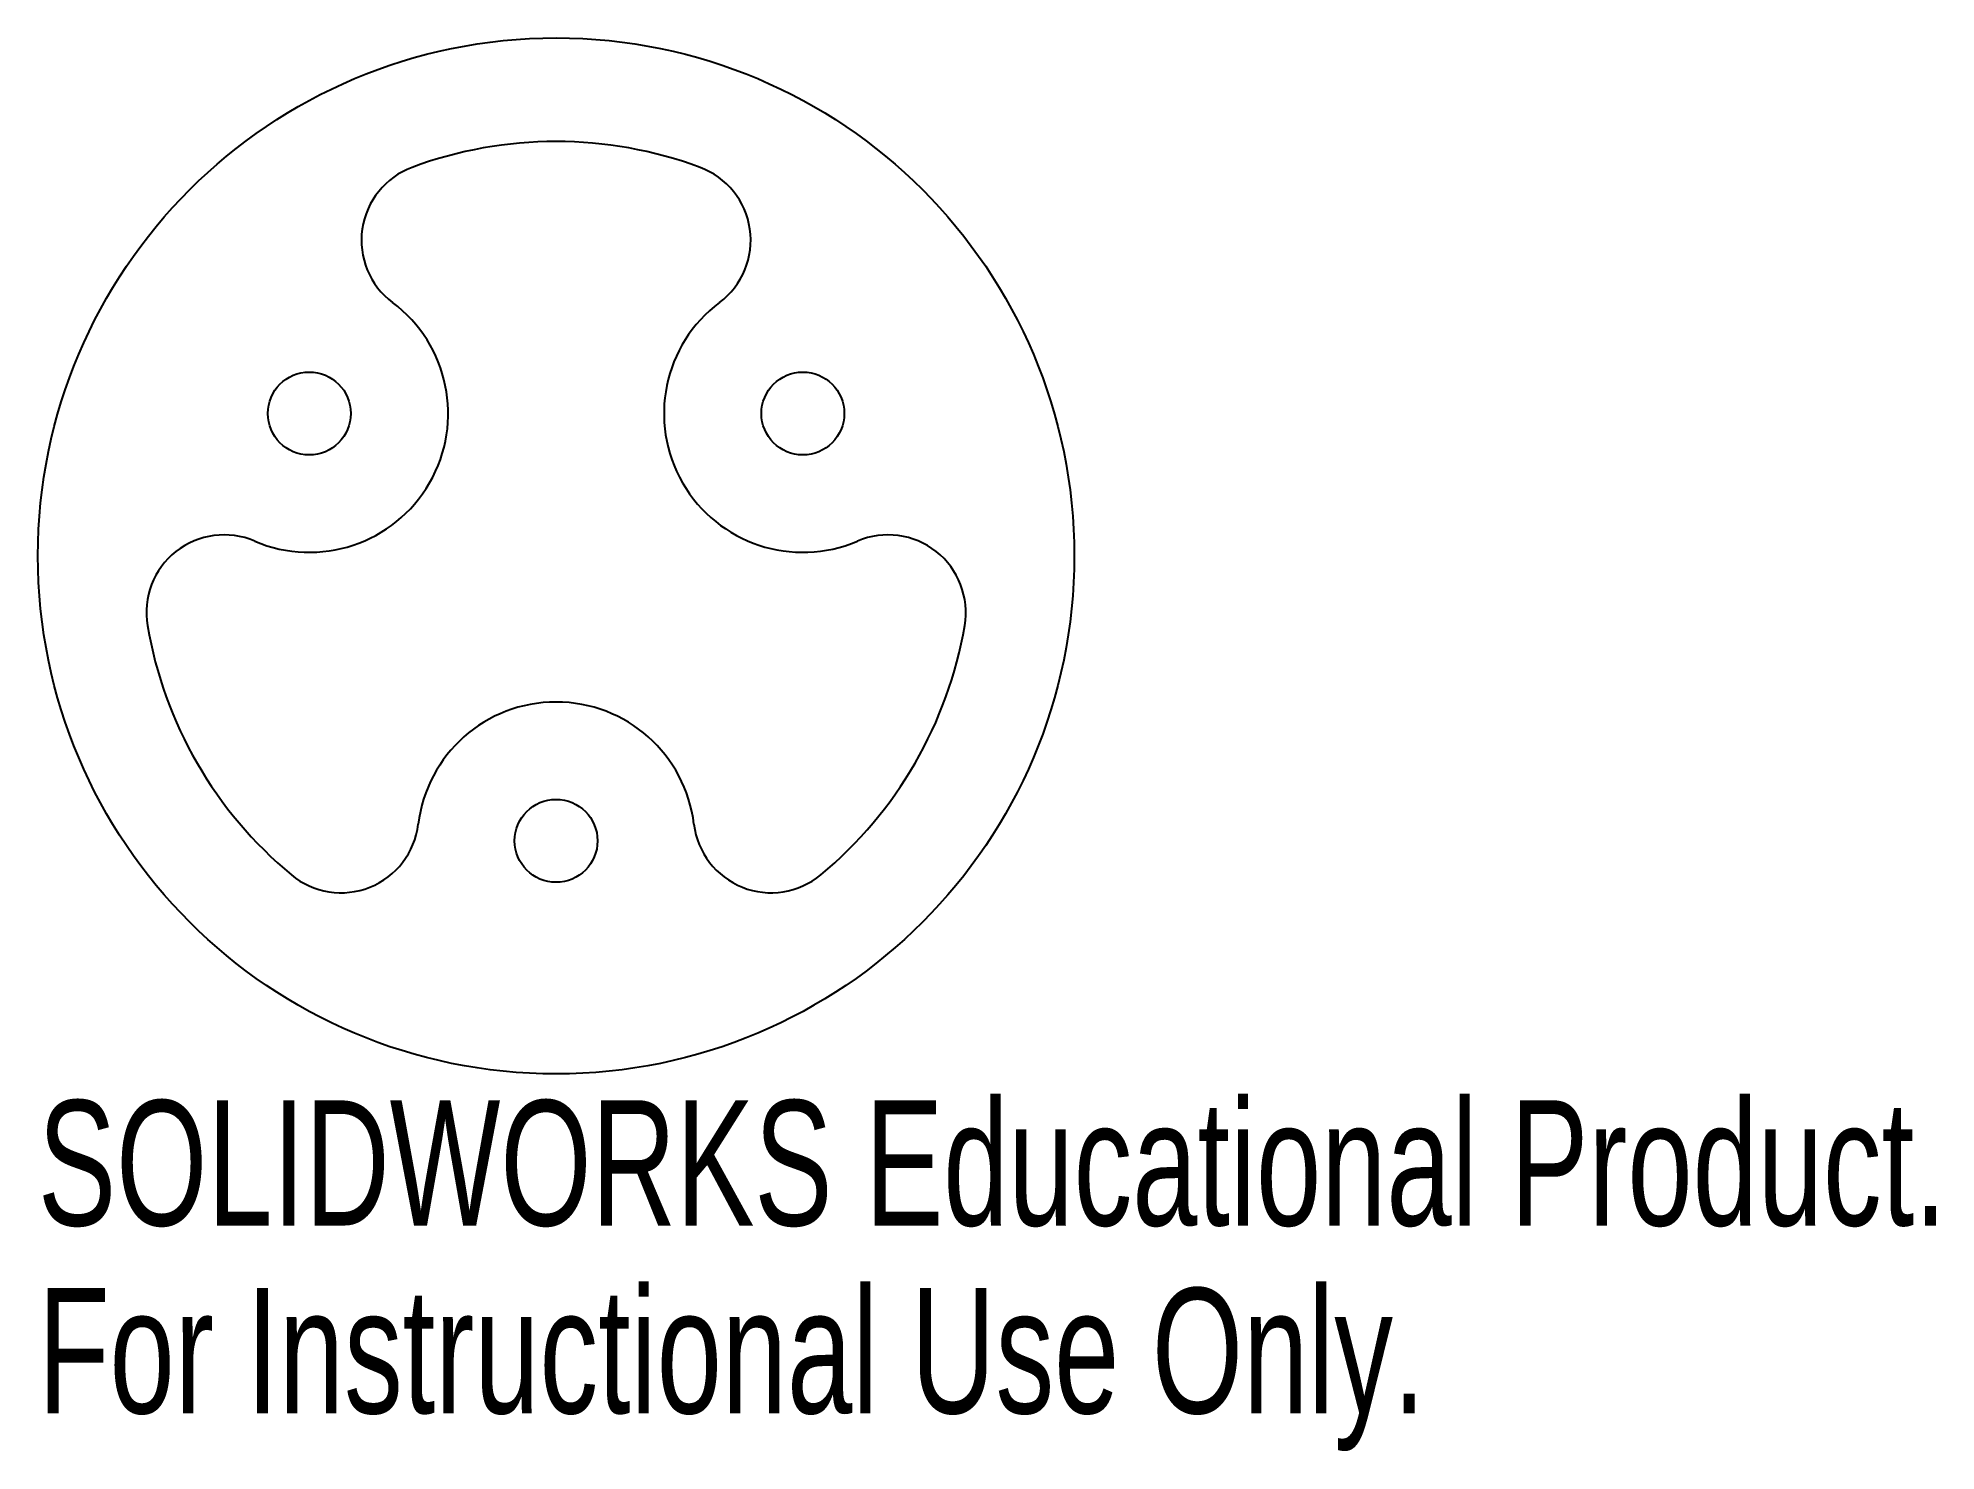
# Model space of a CAD drawing. Header units: millimetres. Extents: x -20 to 53.3, y -34.6 to 20.
import ezdxf

# ---------------------------------------------------------------- set-up
doc = ezdxf.new("R2010")
doc.units = ezdxf.units.MM
doc.styles.add('SLDTEXTSTYLE0', font='TXT', dxfattribs={"width": 0.7})

msp = doc.modelspace()

# ---------------------------------------------------------------- linework, layer by layer
at = {"color": 7, "linetype": 'Continuous', "lineweight": 25}
for centre, radius in [((0, 0), 20), ((-9.526, 5.5), 1.6), ((9.526, 5.5), 1.6), ((0, -11), 1.6)]:
    msp.add_circle(centre, radius, dxfattribs=at)
for centre, radius, start, end in [((0, 0), 16, 69.68051, 110.31949), ((-4.514, 12.191), 3, 110.31949, 233.16463), ((4.514, 12.191), 3, 306.83537, 69.68051), ((-9.526, 5.5), 5.36, 246.83537, 53.16463), ((9.526, 5.5), 5.36, 126.83537, 293.16463), ((-12.815, -2.186), 3, 66.83537, 189.68051), ((12.815, -2.186), 3, 350.31949, 113.16463), ((0, 0), 16, 189.68051, 230.31949), ((0, 0), 16, 309.68051, 350.31949), ((0, -11), 5.36, 6.83537, 173.16463), ((-8.301, -10.005), 3, 230.31949, 353.16463), ((8.301, -10.005), 3, 186.83537, 309.68051)]:
    msp.add_arc(centre, radius, start, end, dxfattribs=at)

# ---------------------------------------------------------------- texts
at = {"color": 7, "linetype": 'Continuous', "char_height": 4.83362, "attachment_point": 1, "style": 'SLDTEXTSTYLE0'}
for s, insert in [('SOLIDWORKS Educational Product.', (-20, -21.02)), ('For Instructional Use Only.', (-20, -28.27))]:
    msp.add_mtext(s, dxfattribs=dict(at, insert=insert))

doc.saveas('drawing.dxf')
